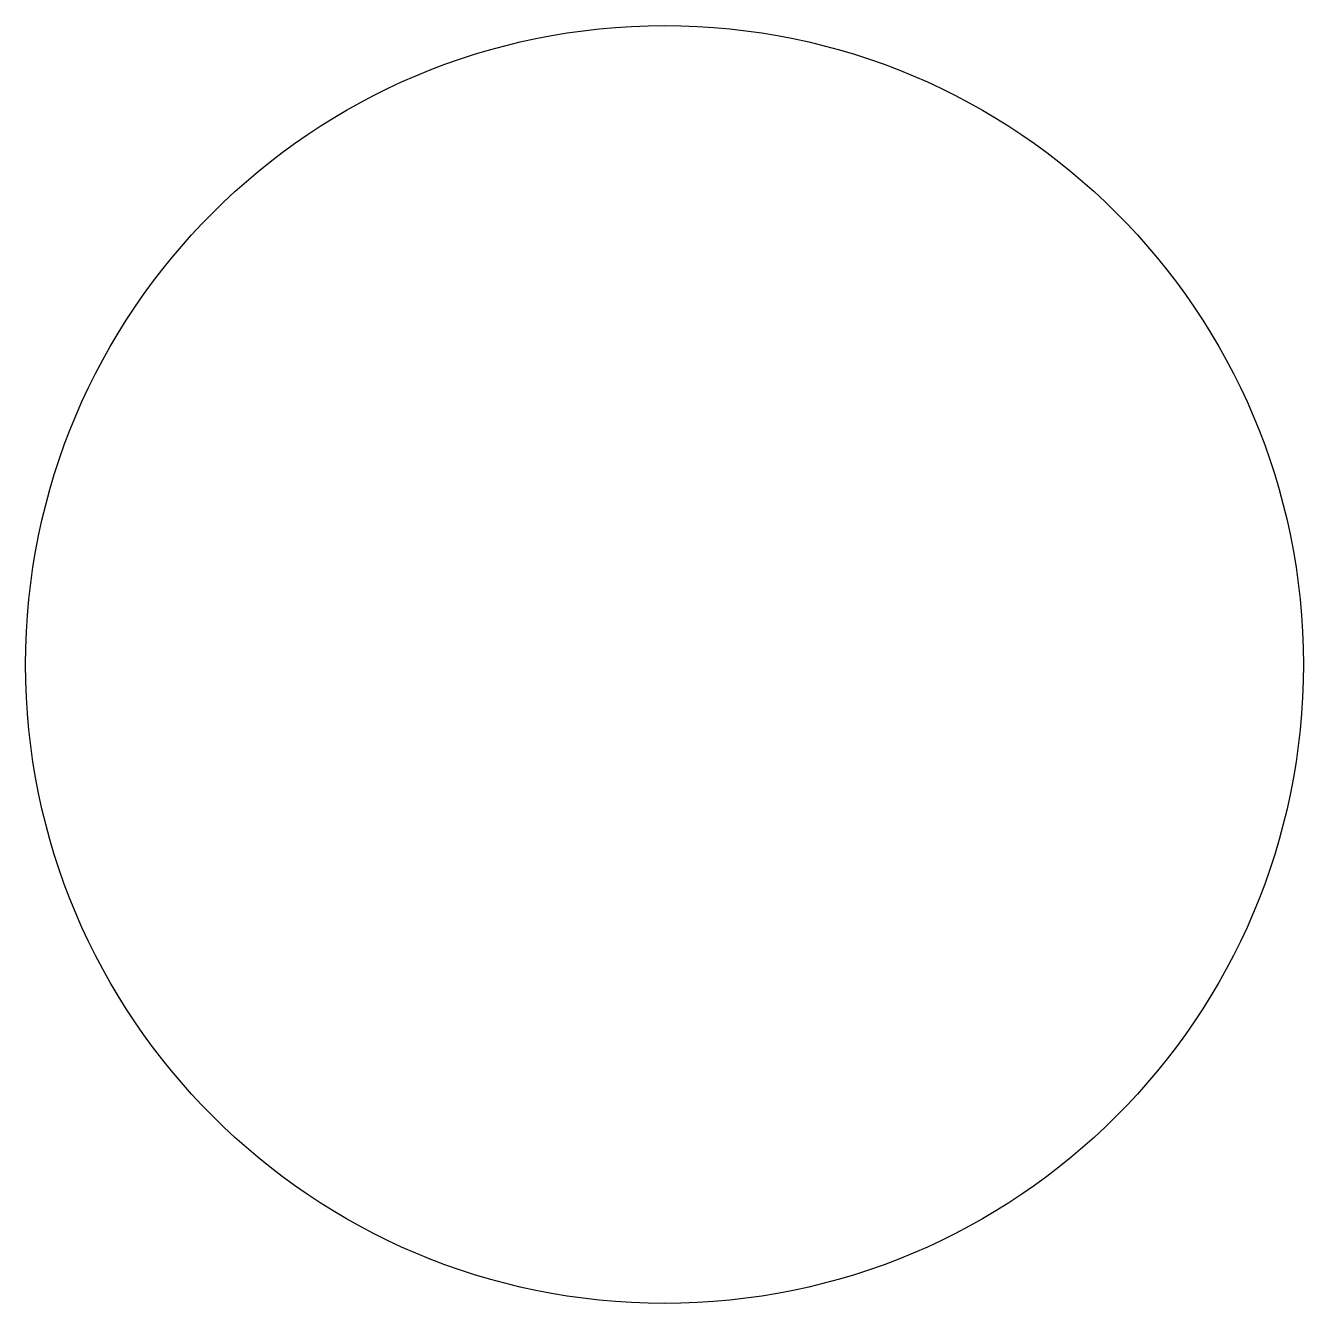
# Model space of a CAD drawing. Header units: millimetres. Extents: x -500 to 500, y -500 to 500.
import ezdxf

# ---------------------------------------------------------------- set-up
doc = ezdxf.new("R2010")
doc.units = ezdxf.units.MM
doc.header["$MEASUREMENT"] = 0

msp = doc.modelspace()

# ---------------------------------------------------------------- linework, layer by layer
msp.add_circle((0, 0), 500)

doc.saveas('drawing.dxf')
